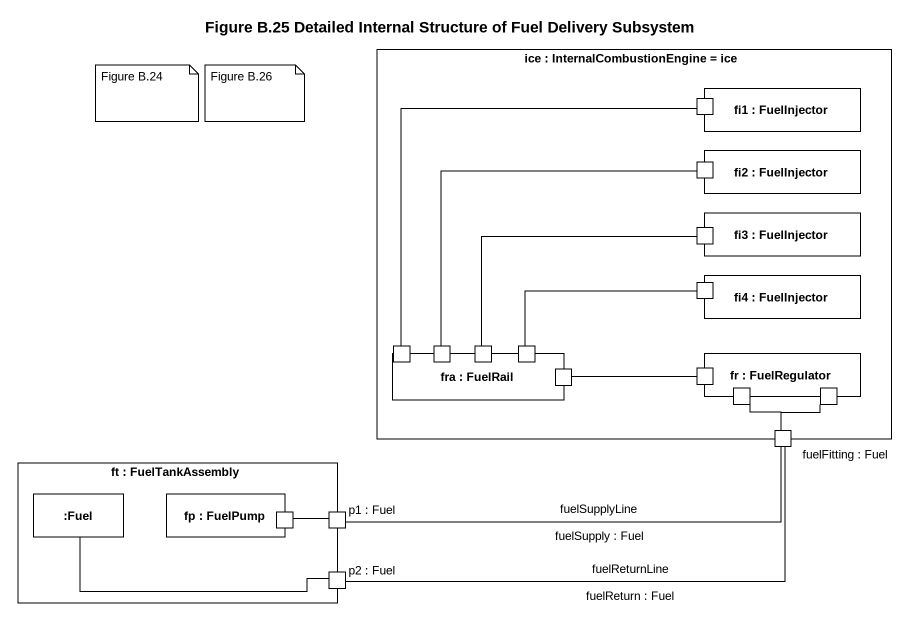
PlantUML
@startuml
title Figure B.25 Detailed Internal Structure of Fuel Delivery Subsystem
rectangle "ice : InternalCombustionEngine = ice" as ice #FFFFFF {
  rectangle "fi1 : FuelInjector" as fi1 #FFFFFF {
    port " " as port1 #FFFFFF
  }
  rectangle "fi2 : FuelInjector" as fi2 #FFFFFF {
    port " " as port2 #FFFFFF
  }
  rectangle "fi3 : FuelInjector" as fi3 #FFFFFF {
    port " " as port3 #FFFFFF
  }
  rectangle "fi4 : FuelInjector" as fi4 #FFFFFF {
    port " " as port4 #FFFFFF
  }
  rectangle "fra : FuelRail" as fra #FFFFFF {
    port " " as port5 #FFFFFF
    port " " as port6 #FFFFFF
    port " " as port7 #FFFFFF
    port " " as port8 #FFFFFF
    port " " as port9 #FFFFFF
  }
  rectangle "fr : FuelRegulator" as fr #FFFFFF {
    port " " as port10 #FFFFFF
    port " " as port11 #FFFFFF
    port " " as port12 #FFFFFF
  }
  port "fuelFitting : Fuel" as fuelFitting_Fuel #FFFFFF
}
rectangle "ft : FuelTankAssembly" as ft #FFFFFF {
  rectangle ":Fuel" as Fuel #FFFFFF
  rectangle "fp : FuelPump" as fp #FFFFFF {
    port " " as port13 #FFFFFF
  }
  port "p1 : Fuel" as p1_Fuel #FFFFFF
  port "p2 : Fuel" as p2_Fuel #FFFFFF
}
port5 -up- port1
port6 -up- port2
port7 -right- port3
port8 -right- port4
port10 -left- port9
fuelFitting_Fuel -up- port11
fuelFitting_Fuel -up- port12
fuelFitting_Fuel -left- p2_Fuel : fuelReturnLine\nfuelReturn : Fuel
port13 -right- p1_Fuel
p1_Fuel -right- fuelFitting_Fuel : fuelSupplyLine\nfuelSupply : Fuel
p2_Fuel -left- Fuel
note as N1
  Figure B.24
end note
note as N2
  Figure B.26
end note
@enduml
